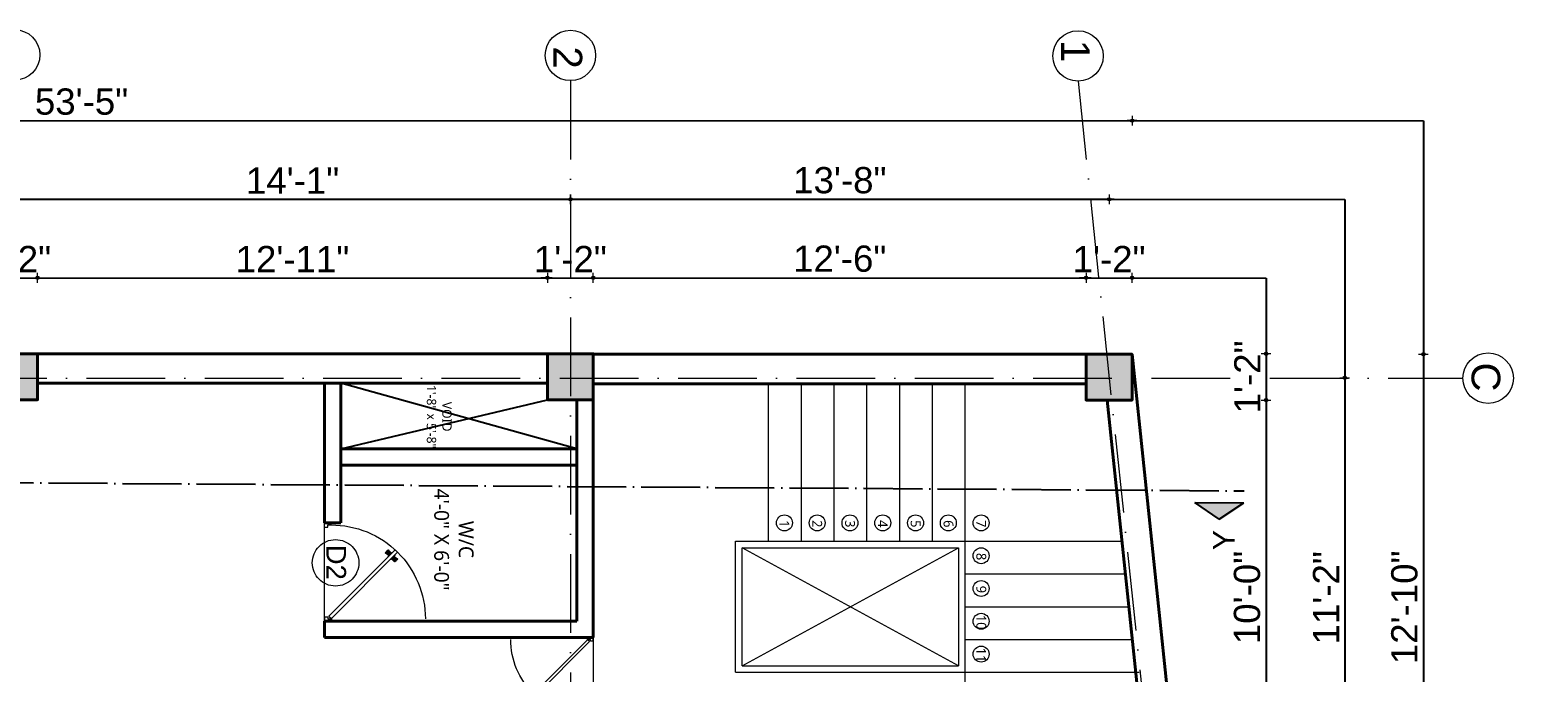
# Model space of a CAD drawing. Header units: inches. Extents: x -71 to 2682309, y -3332 to 801571.
# Drawn here: x 2680697.3 to 2681149.8, y 790720.9 to 790916.8 of the extents above; entities that cross this region are included whole.
import ezdxf

# ---------------------------------------------------------------- set-up
doc = ezdxf.new("R2010")
doc.units = ezdxf.units.IN
doc.header["$MEASUREMENT"] = 0
doc.header["$PDMODE"] = 99
doc.linetypes.add('ACAD_ISO04W100', pattern=[30, 24, -3, 0, -3])
doc.linetypes.add('ACAD_ISO10W100', pattern=[18, 12, -3, 0, -3])
for name, color, linetype, lineweight in [('CENTER  LINE RA', 10, 'ACAD_ISO04W100', 18), ('CONC. OUTLINE RA', 150, 'Continuous', 40), ('DOOR-WIN RA', 3, 'Continuous', 20), ('elev 2', 20, 'Continuous', 25), ('Hatch', 254, 'Continuous', 9), ('HATCH RA', 8, 'Continuous', 9), ('PUERTAS', 7, 'Continuous', 13), ('stair EA', 132, 'Continuous', 5), ('Text', 7, 'Continuous', 20), ('TEXT RA', 254, 'Continuous', 20), ('TEXTURE EA', 8, 'ACAD_ISO10W100', 9), ('wall EA', 24, 'Continuous', 40), ('Win EA', 114, 'Continuous', 5)]:
    doc.layers.add(name, color=color, linetype=linetype, lineweight=lineweight)
for name, color, linetype in [('Column & Beam', 7, 'Continuous'), ('HACTH', 7, 'Continuous'), ('lettring', 7, 'Continuous'), ('text EA', 7, 'Continuous')]:
    doc.layers.add(name, color=color, linetype=linetype)
doc.styles.add('DIM 8', font='arial.ttf', dxfattribs={"height": 8})
doc.styles.get("Standard").update_dxf_attribs({"font": 'arial.ttf'})
doc.dimstyles.new('Copy of DIM 8', dxfattribs={"dimtxt": 8, "dimasz": 1, "dimexe": 6, "dimexo": 18, "dimgap": 1.6875, "dimtad": 1, "dimdec": 0, "dimzin": 3, "dimdsep": 46, "dimlunit": 4, "dimtxsty": 'DIM 8', "dimblk": 'dot 2', "dimcen": 0.09375, "dimse1": 1, "dimse2": 1, "dimclrd": 1, "dimclre": 1, "dimclrt": 256, "dimadec": 0, "dimazin": 0, "dimtfac": 0.75, "dimtdec": 0, "dimtix": 1, "dimtmove": 1, "dimatfit": 3, "dimldrblk": 'DOT', "dimfxl": 1, "dimtolj": 1, "dimtzin": 0, "dimlwd": 9, "dimlwe": 9, "dimarcsym": 0})

# ---------------------------------------------------------------- blocks, each defined once
blk = doc.blocks.new('COLUMN')
at = {"layer": 'HACTH', "lineweight": 30, "transparency": 33554541}
h = blk.add_hatch(color=256, dxfattribs=at)
h.dxf.hatch_style = 1
h.paths.add_polyline_path([(2659104.19, 784576.38), (2659090.19, 784576.38), (2659090.19, 784562.38), (2659104.19, 784562.38)])
at = {"layer": 'CONC. OUTLINE RA'}
blk.add_lwpolyline([(2659090.19, 784576.38), (2659104.19, 784576.38), (2659104.19, 784562.38), (2659090.19, 784562.38)], close=True, dxfattribs=at)
blk = doc.blocks.new('3ft')
at = {"layer": 'PUERTAS', "color": 6}
for p, q in [((1.01, 2.52), (25.23, 26.74)), ((26.05, 25.92), (1.77, 1.64)), ((26.05, 25.92), (25.23, 26.74)), ((0, 2.4), (0, 0)), ((0.72, 2.4), (0, 2.4)), ((1.6, 0), (0, 0)), ((0.72, 1.52), (0.72, 2.44)), ((0.8, 1.52), (0.72, 1.52)), ((0.8, 1.52), (0.8, 2.41)), ((0.8, 1.2), (0.8, 1.52)), ((1.6, 1.2), (0.8, 1.2)), ((1.57, 1.84), (0.94, 2.47)), ((1.63, 1.89), (0.97, 2.55)), ((1.63, 1.89), (1.57, 1.84)), ((1.77, 1.64), (1.57, 1.84)), ((1.6, 0), (1.6, 1.2)), ((34.4, 0), (34.4, 1.2)), ((34.4, 1.2), (35.2, 1.2)), ((34.4, 0), (36, 0)), ((35.2, 1.2), (35.2, 2.4)), ((35.2, 2.4), (36, 2.4)), ((36, 0), (36, 2.4))]:
    blk.add_line(p, q, dxfattribs=at)
at = {"layer": 'PUERTAS', "color": 8}
for p, q in [((22.57, 24.94), (21.65, 25.68)), ((22.63, 24.99), (21.69, 25.75)), ((22.74, 25.1), (21.84, 25.9)), ((22.13, 26.28), (21.98, 26.13)), ((22.88, 25.24), (22.01, 26.06)), ((22.13, 26.28), (22.27, 26.42)), ((22.29, 26.41), (22.27, 26.42)), ((23.16, 25.52), (22.34, 26.39)), ((23.3, 25.66), (22.5, 26.56)), ((23.41, 25.77), (22.65, 26.71)), ((22.69, 24.32), (23.02, 24.83)), ((23.46, 25.83), (22.72, 26.75)), ((22.95, 24.96), (22.84, 25.07)), ((22.98, 24.99), (22.86, 25.1)), ((23.03, 25.04), (22.91, 25.15)), ((22.91, 24.53), (23.1, 24.91)), ((23.11, 25.12), (22.99, 25.23)), ((23.13, 24.76), (23.18, 24.99)), ((23.28, 25.3), (23.17, 25.41)), ((23.36, 25.37), (23.25, 25.49)), ((23.31, 24.94), (23.28, 25.08)), ((23.41, 25.43), (23.3, 25.54)), ((23.46, 25.09), (23.32, 25.13)), ((23.44, 25.45), (23.33, 25.56)), ((23.64, 25.27), (23.41, 25.22)), ((23.87, 25.49), (23.49, 25.3)), ((24.08, 25.71), (23.57, 25.38)), ((23.63, 23.38), (24.14, 23.72)), ((23.84, 23.6), (24.22, 23.79)), ((24.07, 23.82), (24.3, 23.88)), ((24.25, 24), (24.39, 23.97)), ((24.25, 23.26), (24.99, 22.34)), ((24.27, 23.64), (24.38, 23.53)), ((24.3, 23.67), (24.41, 23.56)), ((24.3, 23.32), (25.06, 22.38)), ((24.35, 23.72), (24.46, 23.61)), ((24.4, 24.15), (24.43, 24.01)), ((24.41, 23.43), (25.2, 22.53)), ((24.43, 23.8), (24.54, 23.69)), ((24.58, 24.33), (24.52, 24.1)), ((24.55, 23.57), (25.37, 22.7)), ((24.6, 23.97), (24.72, 23.86)), ((24.8, 24.56), (24.61, 24.18)), ((25.02, 24.77), (24.68, 24.26)), ((24.68, 24.05), (24.79, 23.94)), ((24.73, 24.1), (24.85, 23.99)), ((24.76, 24.13), (24.87, 24.02)), ((24.83, 23.85), (25.7, 23.03)), ((24.97, 23.99), (25.87, 23.2)), ((25.08, 24.1), (26.02, 23.34)), ((25.14, 24.15), (26.06, 23.41)), ((25.58, 22.82), (25.43, 22.67)), ((25.58, 22.82), (25.73, 22.97)), ((25.72, 22.98), (25.73, 22.97)), ((0, 0), (36, 0))]:
    blk.add_line(p, q, dxfattribs=at)
at = {"layer": 'PUERTAS', "color": 1}
for p, q in [((21.67, 25.73), (22.17, 26.23)), ((22.49, 24.95), (21.67, 25.61)), ((21.7, 25.82), (22.14, 26.26)), ((21.73, 25.79), (21.7, 25.82)), ((22.58, 26.7), (22.14, 26.26)), ((22.67, 26.73), (22.17, 26.23)), ((22.61, 26.67), (22.58, 26.7)), ((22.6, 24.96), (23.02, 25.38)), ((22.61, 24.25), (22.92, 24.72)), ((22.62, 24.13), (22.61, 24.14)), ((22.7, 25.07), (22.71, 25.06)), ((23.45, 25.91), (22.79, 26.73)), ((22.82, 25.06), (23.08, 25.32)), ((22.94, 24.95), (22.83, 25.07)), ((22.92, 24.72), (22.92, 24.72)), ((22.93, 24.94), (23.19, 25.21)), ((22.93, 24.84), (22.93, 24.83)), ((23.44, 25.81), (23.02, 25.38)), ((23.34, 25.58), (23.08, 25.32)), ((23.46, 25.47), (23.19, 25.21)), ((23.33, 25.7), (23.34, 25.69)), ((23.45, 25.46), (23.33, 25.57)), ((23.44, 23.31), (23.45, 23.3)), ((23.56, 23.3), (24.03, 23.61)), ((23.57, 25.47), (23.57, 25.47)), ((24.15, 25.79), (23.68, 25.48)), ((23.68, 25.48), (23.68, 25.48)), ((24.03, 23.61), (24.03, 23.62)), ((24.14, 23.62), (24.14, 23.62)), ((24.25, 23.62), (24.51, 23.89)), ((24.27, 25.78), (24.26, 25.79)), ((24.26, 23.29), (24.69, 23.71)), ((24.26, 23.63), (24.37, 23.52)), ((24.26, 23.18), (24.92, 22.37)), ((24.37, 23.52), (24.63, 23.77)), ((24.37, 23.4), (24.37, 23.4)), ((24.78, 24.15), (24.51, 23.89)), ((24.89, 24.03), (24.63, 23.77)), ((25.11, 24.14), (24.69, 23.71)), ((24.77, 24.14), (24.88, 24.03)), ((24.79, 24.38), (24.78, 24.37)), ((24.78, 24.26), (24.78, 24.26)), ((25.1, 24.84), (24.79, 24.38)), ((25, 24.03), (25, 24.03)), ((25.04, 22.36), (25.54, 22.86)), ((25.09, 24.96), (25.1, 24.95)), ((25.1, 22.42), (25.13, 22.39)), ((25.13, 22.39), (25.57, 22.83)), ((25.22, 24.14), (26.03, 23.48)), ((26.04, 23.37), (25.54, 22.86)), ((26.01, 23.27), (25.57, 22.83)), ((25.98, 23.3), (26.01, 23.27))]:
    blk.add_line(p, q, dxfattribs=at)
at = {"layer": 'PUERTAS', "color": 2}
for p, q in [((21.99, 26.11), (21.98, 26.13)), ((25.42, 22.68), (25.43, 22.67))]:
    blk.add_line(p, q, dxfattribs=at)
at = {"layer": 'PUERTAS', "color": 6}
for radius in [0.155, 0.0752]:
    blk.add_circle((0.82, 2.56), radius, dxfattribs=at)
blk.add_arc((0.82, 2.56), 34.38, 359.7285, 90.0333, dxfattribs=at)
at = {"layer": 'PUERTAS', "color": 1}
for centre, start, end in [((22.54, 25.01), 231.0764, 315), ((22.67, 24.2), 135, 225), ((22.73, 26.68), 38.9236, 135), ((22.77, 25.12), 225, 315), ((22.99, 24.89), 135, 219.7428), ((22.87, 24.78), 315, 39.7428), ((23.28, 25.63), 315, 45), ((23.39, 25.86), 315, 38.9236), ((23.51, 23.36), 225, 315), ((23.51, 25.41), 50.2572, 135), ((23.62, 25.53), 230.2572, 315), ((24.09, 23.56), 50.2572, 135), ((24.2, 23.68), 230.2572, 315), ((24.2, 25.73), 45, 135), ((24.32, 23.23), 135, 218.9236), ((24.42, 23.46), 135, 225), ((24.84, 24.31), 135, 219.7428), ((24.72, 24.21), 315, 39.7428), ((24.94, 23.98), 45, 135), ((24.98, 22.42), 218.9236, 315), ((25.04, 24.89), 315, 45), ((25.17, 24.08), 51.0764, 135), ((25.98, 23.42), 315, 51.0764)]:
    blk.add_arc(centre, 0.08, start, end, dxfattribs=at)
blk = doc.blocks.new('*U327')
at = {"color": 3, "xscale": -1}
blk.add_blockref('3ft', (42, 0), dxfattribs=at)
blk = doc.blocks.new('dot1')
at = {"layer": 'Hatch'}
h = blk.add_hatch(color=256, dxfattribs=at)
edge = h.paths.add_edge_path()
edge.add_arc((0, 0), 1, 0, 360)
for p, q in [((3, 0), (-3, 0)), ((0, 3), (0, -3))]:
    blk.add_line(p, q, dxfattribs=at)
blk.add_circle((0, 0), 1, dxfattribs=at)
blk = doc.blocks.new('dot 2')
at = {"layer": 'Hatch', "xscale": 0.5, "yscale": 0.5, "zscale": 0.5}
blk.add_blockref('dot1', (0, 0), dxfattribs=at)
blk = doc.blocks.new('*D1563')
at = {"layer": 'Defpoints', "color": 0, "transparency": 16777216}
for p in [(2680699.72, 790841.2), (2680685.71, 790817.98), (2680699.72, 790817.98)]:
    blk.add_point(p, dxfattribs=at)
at = {"layer": 'lettring', "color": 1, "lineweight": 9, "transparency": 16777216}
for p, q in [((2680684.71, 790841.2), (2680683.71, 790841.2)), ((2680685.71, 790841.2), (2680699.72, 790841.2)), ((2680700.72, 790841.2), (2680701.72, 790841.2))]:
    blk.add_line(p, q, dxfattribs=at)
blk.add_blockref('dot 2', (2680685.71, 790841.2), dxfattribs=at)
at = {"layer": 'lettring', "color": 1, "lineweight": 9, "transparency": 16777216, "rotation": 180}
blk.add_blockref('dot 2', (2680699.72, 790841.2), dxfattribs=at)
at = {"layer": 'lettring', "transparency": 16777216, "insert": (2680692.72, 790846.9), "char_height": 8, "attachment_point": 5, "style": 'DIM 8'}
blk.add_mtext('\\A1;1\'-2"', dxfattribs=at)
blk = doc.blocks.new('_Dot')
at = {"color": 0, "linetype": 'ByBlock', "lineweight": -2}
blk.add_line((-0.5, 0), (-1, 0), dxfattribs=at)
at = {"color": 0, "linetype": 'ByBlock', "const_width": 0.5}
blk.add_lwpolyline([(-0.25, 0, 1), (0.25, 0, 1)], format="xyb", close=True, dxfattribs=at)
blk = doc.blocks.new('*D1573')
at = {"layer": 'Defpoints', "color": 0, "transparency": 16777216}
for p in [(2680855.21, 790841.2), (2680699.72, 790817.98), (2680855.21, 790818.02)]:
    blk.add_point(p, dxfattribs=at)
at = {"layer": 'lettring', "color": 1, "lineweight": 9, "transparency": 16777216}
blk.add_line((2680700.72, 790841.2), (2680854.21, 790841.2), dxfattribs=at)
at = {"layer": 'lettring', "color": 1, "lineweight": 9, "transparency": 16777216, "rotation": 180}
blk.add_blockref('dot 2', (2680699.72, 790841.2), dxfattribs=at)
at = {"layer": 'lettring', "color": 1, "lineweight": 9, "transparency": 16777216}
blk.add_blockref('dot 2', (2680855.21, 790841.2), dxfattribs=at)
at = {"layer": 'lettring', "transparency": 16777216, "insert": (2680777.46, 790846.9), "char_height": 8, "attachment_point": 5, "style": 'DIM 8'}
blk.add_mtext('\\A1;12\'-11"', dxfattribs=at)
blk = doc.blocks.new('*D1574')
at = {"layer": 'Defpoints', "color": 0, "transparency": 16777216}
for p in [(2680869.21, 790841.2), (2680855.21, 790818.02), (2680869.21, 790818.02)]:
    blk.add_point(p, dxfattribs=at)
at = {"layer": 'lettring', "color": 1, "lineweight": 9, "transparency": 16777216}
for p, q in [((2680854.21, 790841.2), (2680853.21, 790841.2)), ((2680855.21, 790841.2), (2680869.21, 790841.2)), ((2680870.21, 790841.2), (2680871.21, 790841.2))]:
    blk.add_line(p, q, dxfattribs=at)
blk.add_blockref('dot 2', (2680855.21, 790841.2), dxfattribs=at)
at = {"layer": 'lettring', "color": 1, "lineweight": 9, "transparency": 16777216, "rotation": 180}
blk.add_blockref('dot 2', (2680869.21, 790841.2), dxfattribs=at)
at = {"layer": 'lettring', "transparency": 16777216, "insert": (2680862.21, 790846.9), "char_height": 8, "attachment_point": 5, "style": 'DIM 8'}
blk.add_mtext('\\A1;1\'-2"', dxfattribs=at)
blk = doc.blocks.new('*D1575')
at = {"layer": 'Defpoints', "color": 0, "transparency": 16777216}
for p in [(2681019.53, 790841.2), (2680869.21, 790818.02), (2681019.53, 790817.89)]:
    blk.add_point(p, dxfattribs=at)
at = {"layer": 'lettring', "color": 1, "lineweight": 9, "transparency": 16777216}
blk.add_line((2680870.21, 790841.2), (2681018.53, 790841.2), dxfattribs=at)
at = {"layer": 'lettring', "color": 1, "lineweight": 9, "transparency": 16777216, "rotation": 180}
blk.add_blockref('dot 2', (2680869.21, 790841.2), dxfattribs=at)
at = {"layer": 'lettring', "color": 1, "lineweight": 9, "transparency": 16777216}
blk.add_blockref('dot 2', (2681019.53, 790841.2), dxfattribs=at)
at = {"layer": 'lettring', "transparency": 16777216, "insert": (2680944.37, 790846.97), "char_height": 8, "attachment_point": 5, "style": 'DIM 8'}
blk.add_mtext('\\A1;12\'-6"', dxfattribs=at)
blk = doc.blocks.new('*D1576')
at = {"layer": 'Defpoints', "color": 0, "transparency": 16777216}
for p in [(2681033.53, 790841.2), (2681019.53, 790817.89), (2681033.53, 790817.89)]:
    blk.add_point(p, dxfattribs=at)
at = {"layer": 'lettring', "color": 1, "lineweight": 9, "transparency": 16777216}
for p, q in [((2681018.53, 790841.2), (2681017.53, 790841.2)), ((2681019.53, 790841.2), (2681033.53, 790841.2)), ((2681034.53, 790841.2), (2681035.53, 790841.2))]:
    blk.add_line(p, q, dxfattribs=at)
blk.add_blockref('dot 2', (2681019.53, 790841.2), dxfattribs=at)
at = {"layer": 'lettring', "color": 1, "lineweight": 9, "transparency": 16777216, "rotation": 180}
blk.add_blockref('dot 2', (2681033.53, 790841.2), dxfattribs=at)
at = {"layer": 'lettring', "transparency": 16777216, "insert": (2681026.53, 790846.9), "char_height": 8, "attachment_point": 5, "style": 'DIM 8'}
blk.add_mtext('\\A1;1\'-2"', dxfattribs=at)
blk = doc.blocks.new('*D1577')
at = {"layer": 'Defpoints', "color": 0, "transparency": 16777216}
for p in [(2680862.24, 790865.12), (2680862.24, 790810.58), (2681026.58, 790810.58)]:
    blk.add_point(p, dxfattribs=at)
at = {"layer": 'lettring', "color": 1, "lineweight": 9, "transparency": 16777216}
blk.add_line((2681025.58, 790865.12), (2680863.24, 790865.12), dxfattribs=at)
at = {"layer": 'lettring', "color": 1, "lineweight": 9, "transparency": 16777216, "rotation": 180}
blk.add_blockref('dot 2', (2680862.24, 790865.12), dxfattribs=at)
at = {"layer": 'lettring', "color": 1, "lineweight": 9, "transparency": 16777216}
blk.add_blockref('dot 2', (2681026.58, 790865.12), dxfattribs=at)
at = {"layer": 'lettring', "transparency": 16777216, "insert": (2680944.41, 790870.9), "char_height": 8, "attachment_point": 5, "style": 'DIM 8'}
blk.add_mtext('\\A1;13\'-8"', dxfattribs=at)
blk = doc.blocks.new('*D1578')
at = {"layer": 'Defpoints', "color": 0, "transparency": 16777216}
for p in [(2680692.75, 790865.12), (2680692.75, 790810.58), (2680862.24, 790810.58)]:
    blk.add_point(p, dxfattribs=at)
at = {"layer": 'lettring', "color": 1, "lineweight": 9, "transparency": 16777216}
blk.add_line((2680861.24, 790865.12), (2680693.75, 790865.12), dxfattribs=at)
at = {"layer": 'lettring', "color": 1, "lineweight": 9, "transparency": 16777216, "rotation": 180}
blk.add_blockref('dot 2', (2680692.75, 790865.12), dxfattribs=at)
at = {"layer": 'lettring', "color": 1, "lineweight": 9, "transparency": 16777216}
blk.add_blockref('dot 2', (2680862.24, 790865.12), dxfattribs=at)
at = {"layer": 'lettring', "transparency": 16777216, "insert": (2680777.49, 790870.83), "char_height": 8, "attachment_point": 5, "style": 'DIM 8'}
blk.add_mtext('\\A1;14\'-1"', dxfattribs=at)
blk = doc.blocks.new('*D1581')
at = {"layer": 'Defpoints', "color": 0, "transparency": 16777216}
for p in [(2681033.53, 790889.1), (2680392.71, 790817.72), (2681033.53, 790817.72)]:
    blk.add_point(p, dxfattribs=at)
at = {"layer": 'lettring', "color": 1, "lineweight": 9, "transparency": 16777216}
blk.add_line((2680393.71, 790889.1), (2681032.53, 790889.1), dxfattribs=at)
at = {"layer": 'lettring', "color": 1, "lineweight": 9, "transparency": 16777216, "rotation": 180}
blk.add_blockref('dot 2', (2680392.71, 790889.1), dxfattribs=at)
at = {"layer": 'lettring', "color": 1, "lineweight": 9, "transparency": 16777216}
blk.add_blockref('dot 2', (2681033.53, 790889.1), dxfattribs=at)
at = {"layer": 'lettring', "transparency": 16777216, "insert": (2680713.12, 790894.87), "char_height": 8, "attachment_point": 5, "style": 'DIM 8'}
blk.add_mtext('\\A1;53\'-5"', dxfattribs=at)
blk = doc.blocks.new('*D1349')
at = {"layer": 'Defpoints', "color": 0, "transparency": 16777216}
for p in [(2681033.52, 790803.89), (2681074.4, 790803.89), (2681047.62, 790683.53)]:
    blk.add_point(p, dxfattribs=at)
at = {"layer": 'lettring', "color": 1, "lineweight": 9, "transparency": 16777216}
blk.add_line((2681074.4, 790684.53), (2681074.4, 790802.89), dxfattribs=at)
for p, rotation in [((2681074.4, 790803.89), 90), ((2681074.4, 790683.53), 270)]:
    blk.add_blockref('dot 2', p, dxfattribs=dict(at, rotation=rotation))
at = {"layer": 'lettring', "transparency": 16777216, "insert": (2681068.63, 790743.71), "char_height": 8, "attachment_point": 5, "rotation": 90, "style": 'DIM 8'}
blk.add_mtext('\\A1;10\'-0"', dxfattribs=at)
blk = doc.blocks.new('*D1350')
at = {"layer": 'Defpoints', "color": 0, "transparency": 16777216}
for p in [(2681033.52, 790818.03), (2681074.4, 790818.03), (2681033.52, 790803.89)]:
    blk.add_point(p, dxfattribs=at)
at = {"layer": 'lettring', "color": 1, "lineweight": 9, "transparency": 16777216}
for p, q in [((2681074.4, 790819.03), (2681074.4, 790820.03)), ((2681074.4, 790803.89), (2681074.4, 790818.03)), ((2681074.4, 790802.89), (2681074.4, 790801.89))]:
    blk.add_line(p, q, dxfattribs=at)
for p, rotation in [((2681074.4, 790818.03), 270), ((2681074.4, 790803.89), 90)]:
    blk.add_blockref('dot 2', p, dxfattribs=dict(at, rotation=rotation))
at = {"layer": 'lettring', "transparency": 16777216, "insert": (2681068.7, 790810.96), "char_height": 8, "attachment_point": 5, "rotation": 90, "style": 'DIM 8'}
blk.add_mtext('\\A1;1\'-2"', dxfattribs=at)
blk = doc.blocks.new('*D1353')
at = {"layer": 'Defpoints', "color": 0, "transparency": 16777216}
for p in [(2681033.53, 790817.89), (2681049.72, 790663.53), (2681122.4, 790663.53)]:
    blk.add_point(p, dxfattribs=at)
at = {"layer": 'lettring', "color": 1, "lineweight": 9, "transparency": 16777216}
blk.add_line((2681122.4, 790816.89), (2681122.4, 790664.53), dxfattribs=at)
for p, rotation in [((2681122.4, 790817.89), 90), ((2681122.4, 790663.53), 270)]:
    blk.add_blockref('dot 2', p, dxfattribs=dict(at, rotation=rotation))
at = {"layer": 'lettring', "transparency": 16777216, "insert": (2681116.63, 790740.71), "char_height": 8, "attachment_point": 5, "rotation": 90, "style": 'DIM 8'}
blk.add_mtext('\\A1;12\'-10"', dxfattribs=at)
blk = doc.blocks.new('Y SECTION')
at = {"layer": 'Column & Beam'}
h = blk.add_hatch(color=256, dxfattribs=at)
h.dxf.hatch_style = 1
h.paths.add_polyline_path([(2670742.02, 791090.15), (2670742.12, 791105.09), (2670737.02, 791097.65)])
at = {"layer": 'elev 2', "linetype": 'ACAD_ISO04W100', "ltscale": 0.75}
blk.add_line((2670750.6, 791838.92), (2670745.62, 791090.08), dxfattribs=at)
at = {"layer": 'elev 2'}
for p, q in [((2670737.02, 791097.65), (2670742.12, 791105.09)), ((2670742.12, 791105.09), (2670742.02, 791090.15)), ((2670737.02, 791097.65), (2670742.02, 791090.15))]:
    blk.add_line(p, q, dxfattribs=at)
at = {"layer": 'Text', "insert": (2670727.54, 791099.55), "char_height": 6.57, "attachment_point": 1, "rotation": 359.6191}
blk.add_mtext_dynamic_manual_height_columns('Y', width=6.5733, gutter_width=32.87, heights=[0], dxfattribs=at)

msp = doc.modelspace()

# ---------------------------------------------------------------- linework, layer by layer
at = {"layer": 'CENTER  LINE RA', "linetype": 'ACAD_ISO10W100', "ltscale": 2}
for p, q in [((2680862.24, 790901.3), (2680862.24, 790374.06)), ((2681017.07, 790901.15), (2681072.19, 790375.95)), ((2680245.3, 790810.58), (2681134.45, 790810.58))]:
    msp.add_line(p, q, dxfattribs=at)
at = {"layer": 'Defpoints'}
for points in [[(2681122.45, 790889.08), (2681122.45, 790407.82), (2680260.75, 790407.95), (2680260.75, 790889.22)], [(2681098.45, 790865.09), (2681098.45, 790431.82), (2680284.75, 790431.94), (2680284.75, 790865.21)], [(2681074.45, 790841.09), (2681074.45, 790455.82), (2680308.75, 790455.94), (2680308.75, 790841.21)]]:
    msp.add_lwpolyline(points, close=True, dxfattribs=at)
at = {"layer": 'elev 2'}
for p, q in [((2680864.21, 790789.02), (2680792.21, 790809.02)), ((2680792.21, 790789.02), (2680855.21, 790804.02)), ((2681025.96, 790803.89), (2681038.58, 790683.53))]:
    msp.add_line(p, q, dxfattribs=at)
at = {"layer": 'stair EA'}
for p, q in [((2680922.58, 790808.89), (2680922.58, 790760.89)), ((2680922.58, 790808.89), (2680922.58, 790760.89)), ((2680932.58, 790808.89), (2680932.58, 790760.89)), ((2680932.58, 790808.89), (2680932.58, 790760.89)), ((2680942.58, 790808.89), (2680942.58, 790760.89)), ((2680942.58, 790808.89), (2680942.58, 790760.89)), ((2680952.58, 790808.89), (2680952.58, 790760.89)), ((2680952.58, 790808.89), (2680952.58, 790760.89)), ((2680962.58, 790808.89), (2680962.58, 790760.89)), ((2680962.58, 790808.89), (2680962.58, 790760.89)), ((2680972.58, 790808.89), (2680972.58, 790760.89)), ((2680972.58, 790808.89), (2680972.58, 790760.89)), ((2680982.58, 790808.89), (2680982.58, 790674.53)), ((2680912.58, 790760.89), (2681030.47, 790760.89)), ((2680912.58, 790720.89), (2680912.58, 790760.89)), ((2680914.58, 790758.89), (2680980.58, 790758.89)), ((2680914.58, 790722.89), (2680914.58, 790758.89)), ((2680980.58, 790722.89), (2680914.58, 790758.89)), ((2680914.58, 790722.89), (2680980.58, 790758.89)), ((2680980.58, 790758.89), (2680980.58, 790722.89)), ((2680982.58, 790750.89), (2681031.52, 790750.89)), ((2680982.58, 790740.89), (2681032.57, 790740.89)), ((2680982.58, 790730.89), (2681033.62, 790730.89)), ((2680912.58, 790720.89), (2681035.71, 790720.89)), ((2680914.58, 790722.89), (2680980.58, 790722.89))]:
    msp.add_line(p, q, dxfattribs=at)
for centre in [(2680927.5, 790766.45), (2680937.5, 790766.45), (2680947.5, 790766.45), (2680957.5, 790766.45), (2680967.5, 790766.45), (2680977.5, 790766.45), (2680987.5, 790766.45), (2680987.5, 790756.45), (2680987.5, 790746.45), (2680987.5, 790736.45), (2680987.5, 790726.45)]:
    msp.add_circle(centre, 2.43, dxfattribs=at)
at = {"layer": 'TEXTURE EA', "linetype": 'ByBlock', "ltscale": 2}
for centre in [(2680692.75, 790909.15), (2680862.24, 790908.99), (2681017.07, 790908.84), (2681142.14, 790810.58)]:
    msp.add_circle(centre, 7.69, dxfattribs=at)
at = {"layer": 'TEXTURE EA', "linetype": 'ACAD_ISO10W100', "ltscale": 4}
msp.add_circle((2680790.6, 790754.28), 7.09, dxfattribs=at)
at = {"layer": 'wall EA'}
for p, q in [((2680855.21, 790818.02), (2680699.72, 790818.02)), ((2680869.21, 790817.89), (2681019.53, 790817.89)), ((2681049.53, 790665.53), (2681033.56, 790817.89)), ((2680855.21, 790809.02), (2680699.72, 790809.02)), ((2680787.21, 790766.49), (2680787.21, 790809.02)), ((2680792.21, 790766.49), (2680792.21, 790809.02)), ((2680869.21, 790808.89), (2681019.53, 790808.89)), ((2680864.21, 790736.49), (2680864.21, 790804.02)), ((2680869.21, 790731.49), (2680869.21, 790804.02)), ((2681025.98, 790803.89), (2681038.6, 790683.53)), ((2680864.21, 790789.02), (2680792.21, 790789.02)), ((2680864.21, 790784.02), (2680792.21, 790784.02)), ((2680792.21, 790766.49), (2680787.21, 790766.49)), ((2680787.21, 790731.49), (2680787.21, 790736.49)), ((2680864.21, 790736.49), (2680787.21, 790736.49)), ((2680864.21, 790731.49), (2680787.21, 790731.49)), ((2680864.21, 790731.49), (2680869.21, 790731.49))]:
    msp.add_line(p, q, dxfattribs=at)

# ---------------------------------------------------------------- block references
at = {"layer": 'DOOR-WIN RA', "rotation": 90.00000000000001}
msp.add_blockref('Y SECTION', (3472157.76, -1879969.4), dxfattribs=at)
at = {"layer": 'HATCH RA', "lineweight": 30}
for p in [(21595.53, 6241.6), (21765.02, 6241.64), (21929.34, 6241.51)]:
    msp.add_blockref('COLUMN', p, dxfattribs=at)
at = {"layer": 'Win EA'}
for p, xscale, yscale, zscale, rotation in [((2680787.21, 790771.49), 0.8333366820079391, 0.8333366820079391, 0.8333366820079391, 270.0000000008892), ((2680869.21, 790702.87), 0.6812915640384177, 0.6812915640384177, 0.6812915640384177, 90.00000000000001)]:
    msp.add_blockref('*U327', p, dxfattribs=dict(at, xscale=xscale, yscale=yscale, zscale=zscale, rotation=rotation))

# ---------------------------------------------------------------- texts
at = {"layer": 'text EA', "attachment_point": 8, "rotation": 270}
for s, insert, char_height, width in [('{\\fTrebuchet MS|b0|i0|c0|p34;VOID\\P1\'-8" x 5\'-8"}', (2680818.4, 790798.83), 2.8336, 41.5194), ('{\\fTrebuchet MS|b0|i0|c0|p34;W/C \\P4\'-0" X 6\'-0"}', (2680820.63, 790761.39), 4.5, 63.252), ('{\\fTrebuchet MS|b0|i0|c0|p34;1}', (2680926, 790766.18), 3, 8.1411), ('{\\fTrebuchet MS|b0|i0|c0|p34;2}', (2680936, 790766.18), 3, 8.1411), ('{\\fTrebuchet MS|b0|i0|c0|p34;3}', (2680946, 790766.18), 3, 8.1411), ('{\\fTrebuchet MS|b0|i0|c0|p34;4}', (2680956, 790766.18), 3, 8.1411), ('{\\fTrebuchet MS|b0|i0|c0|p34;5}', (2680966, 790766.18), 3, 8.1411), ('{\\fTrebuchet MS|b0|i0|c0|p34;6}', (2680976, 790766.18), 3, 8.1411), ('{\\fTrebuchet MS|b0|i0|c0|p34;7}', (2680986, 790766.18), 3, 8.1411), ('D2', (2680787.8, 790754.44), 6, 11.1695), ('{\\fTrebuchet MS|b0|i0|c0|p34;8}', (2680986, 790756.18), 3, 8.1411), ('{\\fTrebuchet MS|b0|i0|c0|p34;9}', (2680986, 790746.18), 3, 8.1411), ('{\\fTrebuchet MS|b0|i0|c0|p34;10}', (2680986, 790736.18), 3, 8.1411), ('{\\fTrebuchet MS|b0|i0|c0|p34;11}', (2680986, 790726.18), 3, 8.1411)]:
    msp.add_mtext(s, dxfattribs=dict(at, insert=insert, char_height=char_height, width=width))
at = {"layer": 'TEXT RA', "char_height": 8.76, "attachment_point": 9, "rotation": 270}
for s, insert in [('2', (2680857.06, 790904.93)), ('1', (2681011.89, 790906.93)), ('C', (2681136.96, 790806.52))]:
    msp.add_mtext_dynamic_manual_height_columns(s, width=8.7644, gutter_width=43.82, heights=[0], dxfattribs=dict(at, insert=insert))

# ---------------------------------------------------------------- dimensions: what is measured, and where the dimension line sits
at = {"layer": 'lettring'}
for base, p1, p2, angle, picture, middle in [((2681033.53, 790889.1), (2680392.71, 790817.72), (2681033.53, 790817.72), 180, '*D1581', (2680713.12, 790894.87)), ((2680692.75, 790865.12), (2680862.24, 790810.58), (2680692.75, 790810.58), 180, '*D1578', (2680777.49, 790870.83)), ((2680862.24, 790865.12), (2681026.58, 790810.58), (2680862.24, 790810.58), 180, '*D1577', (2680944.41, 790870.9)), ((2680699.72, 790841.2), (2680685.71, 790817.98), (2680699.72, 790817.98), 180, '*D1563', (2680692.72, 790846.9)), ((2680855.21, 790841.2), (2680699.72, 790817.98), (2680855.21, 790818.02), 180, '*D1573', (2680777.46, 790846.9)), ((2680869.21, 790841.2), (2680855.21, 790818.02), (2680869.21, 790818.02), 180, '*D1574', (2680862.21, 790846.9)), ((2681019.53, 790841.2), (2680869.21, 790818.02), (2681019.53, 790817.89), 180, '*D1575', (2680944.37, 790846.97)), ((2681033.53, 790841.2), (2681019.53, 790817.89), (2681033.53, 790817.89), 180, '*D1576', (2681026.53, 790846.9)), ((2681074.4, 790818.03), (2681033.52, 790803.89), (2681033.52, 790818.03), 90, '*D1350', (2681068.7, 790810.96)), ((2681122.4, 790663.53), (2681033.53, 790817.89), (2681049.72, 790663.53), 90, '*D1353', (2681116.63, 790740.71)), ((2681074.4, 790803.89), (2681047.62, 790683.53), (2681033.52, 790803.89), 90, '*D1349', (2681068.63, 790743.71))]:
    dim = msp.add_linear_dim(base=base, p1=p1, p2=p2, angle=angle, dimstyle='Copy of DIM 8', dxfattribs=at)
    dim.commit()
    dim.dimension.update_dxf_attribs({"geometry": picture, "text_midpoint": middle})
msp.add_linear_dim(base=(2681098.4, 790810.72), p1=(2680862.19, 790676.51), p2=(2681026.53, 790810.72), angle=90, dimstyle='Copy of DIM 8', dxfattribs=at).render()

doc.saveas('drawing.dxf')
